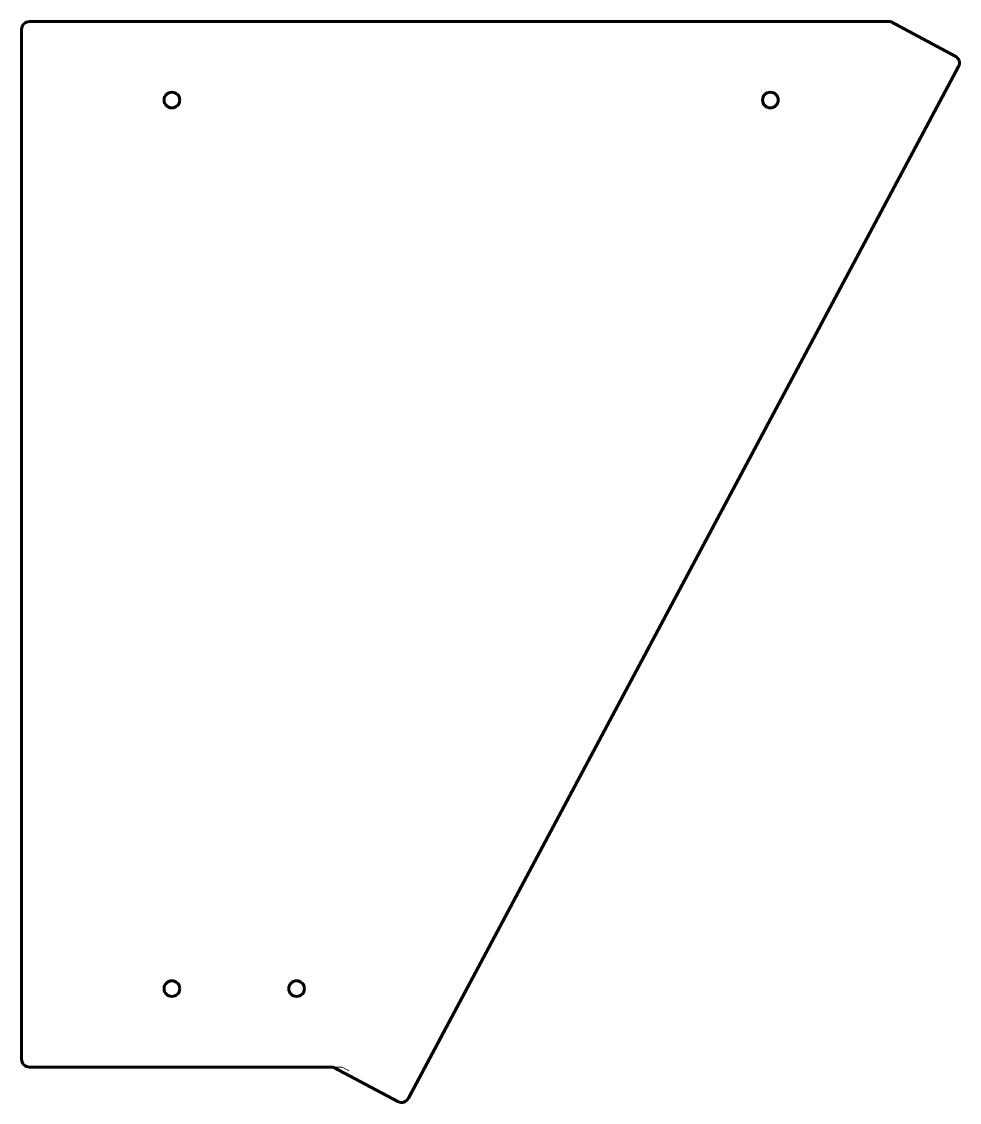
# Model space of a CAD drawing. Header units: millimetres. Extents: x -137 to 221, y -224 to 190.
import ezdxf

# ---------------------------------------------------------------- set-up
doc = ezdxf.new("R2010")
doc.units = ezdxf.units.MM
doc.linetypes.add('K5LT32768', pattern=[0])
doc.linetypes.add('K5LT32769', pattern=[0])
doc.layers.add('Системный слой', color=7, linetype='Continuous')

msp = doc.modelspace()

# ---------------------------------------------------------------- linework, layer by layer
at = {"layer": 'Системный слой', "color": 5, "linetype": 'K5LT32768', "lineweight": 60, "true_color": 0x0000ff}
for p, q in [((-137.44, 186.63), (-137.44, -207.37)), ((195.09, 189.63), (-134.44, 189.63)), ((195.09, 189.63), (219.8, 176.46)), ((10.58, -222.3), (221.03, 172.4)), ((-134.44, -210.37), (-18.18, -210.37)), ((-18.18, -210.37), (6.52, -223.54))]:
    msp.add_line(p, q, dxfattribs=at)
at = {"layer": 'Системный слой', "color": 7, "linetype": 'K5LT32769', "lineweight": 18}
for p, q in [((-112.5, -210.37), (-14.78, -210.37)), ((-14.78, -210.37), (-12.14, -211.78))]:
    msp.add_line(p, q, dxfattribs=at)
at = {"layer": 'Системный слой', "color": 5, "linetype": 'K5LT32768', "lineweight": 60, "true_color": 0x0000ff}
for centre in [(-79.94, 159.63), (149.06, 159.63), (-79.94, -180.37), (-32.22, -180.37)]:
    msp.add_circle(centre, 3, dxfattribs=at)
for centre, start, end in [((-134.44, 186.63), 90, 180), ((218.39, 173.81), 331.9344, 61.9344), ((-134.44, -207.37), 180, 270), ((7.94, -220.89), 241.9344, 331.9344)]:
    msp.add_arc(centre, 3, start, end, dxfattribs=at)

doc.saveas('drawing.dxf')
